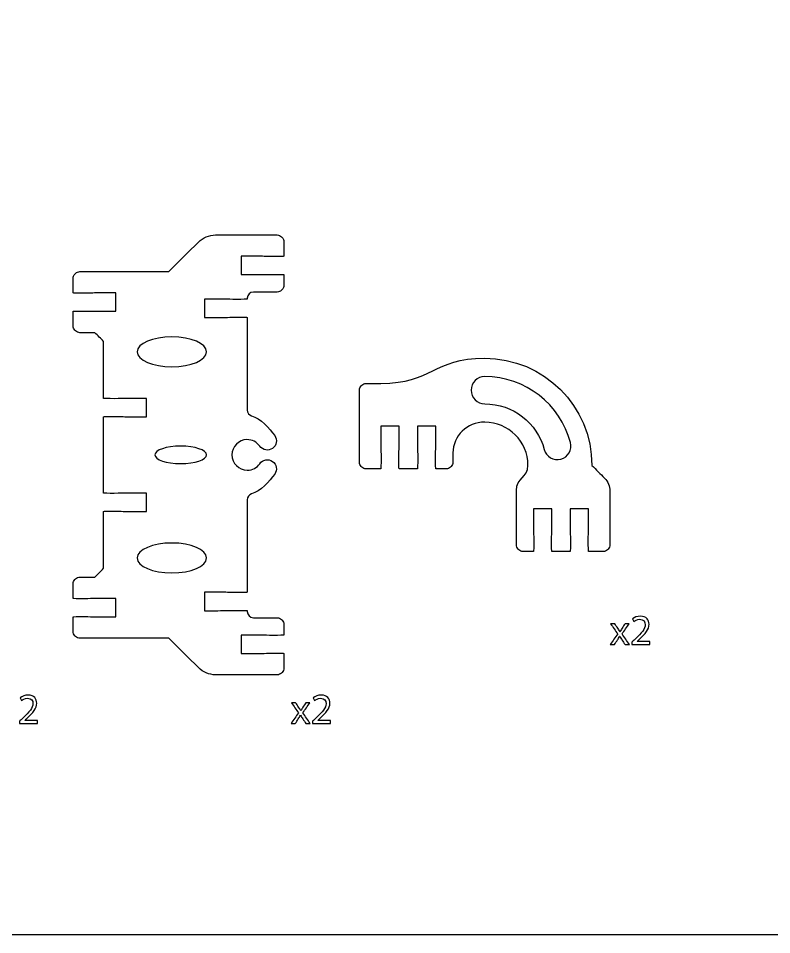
# Model space of a CAD drawing. Extents: x 0 to 600, y 0 to 300.
# Drawn here: x 120.4 to 243.6, y 0.1 to 150.1 of the extents above; entities that cross this region are included whole.
import ezdxf

# ---------------------------------------------------------------- set-up
doc = ezdxf.new("R2010")
doc.units = 0
doc.header["$MEASUREMENT"] = 0
doc.layers.add('DEFAULT', color=18, linetype='CONTINUOUS')

msp = doc.modelspace()

# ---------------------------------------------------------------- linework, layer by layer
at = {"layer": 'DEFAULT', "color": 18}
msp.add_lwpolyline([(600.1, 0.1), (0.1, 0.1), (0.1, 300.1), (600.1, 300.1)], close=True, dxfattribs=at)
at = {"layer": 'DEFAULT', "color": 1}
for points, knots in [([(149.82, 113.46), (148.21, 111.86), (146.6, 110.25), (145, 108.64), (140.14, 108.64), (135.29, 108.64), (130.43, 108.64), (130.17, 108.64), (129.91, 108.54), (129.72, 108.35), (129.69, 108.31), (129.65, 108.28), (129.62, 108.24), (129.43, 108.06), (129.32, 107.8), (129.32, 107.53), (129.32, 106.74), (129.32, 105.94), (129.32, 105.14), (129.32, 105.11), (130.11, 105.09), (131.07, 105.09), (132.04, 105.09), (132.49, 105.14), (132.82, 105.14), (133.99, 105.14), (135.16, 105.14), (136.32, 105.14), (136.32, 104.14), (136.32, 103.14), (136.32, 102.14), (135.16, 102.14), (133.99, 102.14), (132.82, 102.14), (132.49, 102.14), (132.04, 102.19), (131.07, 102.19), (130.11, 102.19), (129.32, 102.17), (129.32, 102.14), (129.32, 101.34), (129.32, 100.55), (129.32, 99.75), (129.32, 99.48), (129.43, 99.23), (129.62, 99.04), (129.65, 99.01), (129.69, 98.97), (129.72, 98.94), (129.91, 98.75), (130.17, 98.64), (130.43, 98.64), (131.25, 98.64), (132.06, 98.64), (132.87, 98.64), (133.36, 98.16), (133.84, 97.69), (134.32, 97.21), (134.32, 94.1), (134.32, 90.99), (134.32, 87.89), (134.32, 87.86), (135.1, 87.84), (136.06, 87.84), (137.03, 87.84), (137.48, 87.89), (137.81, 87.89), (138.98, 87.89), (140.15, 87.89), (141.31, 87.89), (141.31, 86.89), (141.31, 85.89), (141.31, 84.89), (140.15, 84.89), (138.98, 84.89), (137.81, 84.89), (137.48, 84.89), (137.03, 84.94), (136.06, 84.94), (135.1, 84.94), (134.32, 84.91), (134.32, 84.89), (134.32, 80.72), (134.32, 76.56), (134.32, 72.39), (134.32, 72.36), (135.1, 72.34), (136.06, 72.34), (137.03, 72.34), (137.48, 72.39), (137.81, 72.39), (138.98, 72.39), (140.15, 72.39), (141.31, 72.39), (141.31, 71.39), (141.31, 70.39), (141.31, 69.39), (140.15, 69.39), (138.98, 69.39), (137.81, 69.39), (137.48, 69.39), (137.03, 69.44), (136.06, 69.44), (135.1, 69.44), (134.32, 69.42), (134.32, 69.39), (134.32, 66.28), (134.32, 63.18), (134.32, 60.07), (133.84, 59.59), (133.36, 59.11), (132.87, 58.63), (132.06, 58.63), (131.25, 58.63), (130.43, 58.63), (130.17, 58.63), (129.91, 58.53), (129.72, 58.34), (129.69, 58.3), (129.65, 58.27), (129.62, 58.23), (129.43, 58.05), (129.32, 57.79), (129.32, 57.53), (129.32, 56.73), (129.32, 55.93), (129.32, 55.14), (129.32, 55.11), (130.11, 55.08), (131.07, 55.08), (132.04, 55.08), (132.49, 55.13), (132.82, 55.13), (133.99, 55.13), (135.16, 55.13), (136.32, 55.13), (136.32, 54.13), (136.32, 53.13), (136.32, 52.13), (135.16, 52.13), (133.99, 52.13), (132.82, 52.13), (132.49, 52.13), (132.04, 52.18), (131.07, 52.18), (130.11, 52.18), (129.32, 52.16), (129.32, 52.13), (129.32, 51.33), (129.32, 50.54), (129.32, 49.74), (129.32, 49.47), (129.43, 49.22), (129.62, 49.03), (129.65, 49), (129.69, 48.96), (129.72, 48.93), (129.91, 48.74), (130.17, 48.64), (130.43, 48.64), (135.29, 48.64), (140.14, 48.64), (145, 48.64), (146.6, 47.03), (148.21, 45.42), (149.82, 43.81), (150.57, 43.06), (151.58, 42.64), (152.64, 42.64), (156, 42.64), (159.36, 42.64), (162.72, 42.64), (162.98, 42.64), (163.23, 42.75), (163.42, 42.93), (163.46, 42.97), (163.49, 43), (163.53, 43.04), (163.72, 43.23), (163.82, 43.48), (163.82, 43.75), (163.82, 44.54), (163.82, 45.34), (163.82, 46.14), (163.82, 46.17), (163.04, 46.19), (162.07, 46.19), (161.1, 46.19), (160.66, 46.14), (160.32, 46.14), (159.15, 46.14), (157.99, 46.14), (156.82, 46.14), (156.82, 47.14), (156.82, 48.14), (156.82, 49.14), (157.99, 49.14), (159.15, 49.14), (160.32, 49.14), (160.66, 49.14), (161.1, 49.09), (162.07, 49.09), (163.04, 49.09), (163.82, 49.11), (163.82, 49.14), (163.82, 49.72), (163.82, 50.3), (163.82, 50.88), (163.82, 51.15), (163.72, 51.4), (163.53, 51.59), (163.49, 51.62), (163.46, 51.66), (163.42, 51.69), (163.23, 51.88), (162.98, 51.99), (162.72, 51.99), (161.42, 51.99), (160.12, 51.99), (158.82, 51.99), (158.27, 51.99), (157.82, 52.43), (157.82, 52.98), (157.82, 53.04), (157.82, 53.09), (157.82, 53.14), (157.82, 53.16), (157.04, 53.19), (156.07, 53.19), (155.1, 53.19), (154.66, 53.14), (154.32, 53.14), (153.15, 53.14), (151.99, 53.13), (150.82, 53.13), (150.82, 54.13), (150.82, 55.13), (150.82, 56.14), (151.99, 56.14), (153.15, 56.14), (154.32, 56.14), (154.66, 56.14), (155.1, 56.09), (156.07, 56.09), (157.04, 56.09), (157.82, 56.11), (157.82, 56.14), (157.82, 61.19), (157.82, 66.24), (157.82, 71.29), (157.82, 71.74), (158.11, 72.12), (158.53, 72.25), (159.96, 72.68), (161.47, 74.27), (162.32, 75.49), (162.8, 76.17), (162.64, 77.1), (161.95, 77.57), (161.28, 78.05), (160.34, 77.88), (159.87, 77.2), (159.42, 76.55), (158.67, 76.14), (157.82, 76.14), (156.43, 76.14), (155.32, 77.26), (155.32, 78.65), (155.33, 79.98), (156.43, 81.1), (157.76, 81.14), (158.63, 81.16), (159.4, 80.73), (159.87, 80.07), (160.35, 79.39), (161.28, 79.23), (161.95, 79.7), (162.64, 80.18), (162.8, 81.11), (162.32, 81.79), (161.47, 83.01), (159.96, 84.6), (158.53, 85.03), (158.11, 85.15), (157.82, 85.54), (157.82, 85.98), (157.82, 91.03), (157.82, 96.08), (157.82, 101.14), (157.82, 101.16), (157.04, 101.18), (156.07, 101.18), (155.1, 101.18), (154.66, 101.14), (154.32, 101.14), (153.15, 101.14), (151.99, 101.14), (150.82, 101.14), (150.82, 102.14), (150.82, 103.14), (150.82, 104.14), (151.99, 104.14), (153.15, 104.14), (154.32, 104.14), (154.66, 104.14), (155.1, 104.09), (156.07, 104.09), (157.04, 104.09), (157.82, 104.11), (157.82, 104.14), (157.82, 104.19), (157.82, 104.24), (157.82, 104.29), (157.82, 104.84), (158.27, 105.29), (158.82, 105.29), (160.12, 105.29), (161.42, 105.29), (162.72, 105.29), (162.98, 105.29), (163.23, 105.4), (163.42, 105.58), (163.46, 105.62), (163.49, 105.65), (163.53, 105.69), (163.72, 105.88), (163.82, 106.13), (163.82, 106.4), (163.82, 106.98), (163.82, 107.56), (163.82, 108.14), (163.82, 108.17), (163.04, 108.19), (162.07, 108.19), (161.1, 108.19), (160.66, 108.14), (160.32, 108.14), (159.15, 108.14), (157.99, 108.14), (156.82, 108.14), (156.82, 109.14), (156.82, 110.14), (156.82, 111.14), (157.99, 111.14), (159.15, 111.14), (160.32, 111.14), (160.66, 111.14), (161.1, 111.09), (162.07, 111.09), (163.04, 111.09), (163.82, 111.11), (163.82, 111.14), (163.82, 111.94), (163.82, 112.73), (163.82, 113.53), (163.82, 113.8), (163.72, 114.05), (163.53, 114.24), (163.49, 114.27), (163.46, 114.31), (163.42, 114.34), (163.23, 114.53), (162.98, 114.64), (162.72, 114.64), (159.36, 114.64), (156, 114.64), (152.64, 114.64), (151.58, 114.64), (150.57, 114.21), (149.82, 113.46)], [0, 0, 0, 0, 19.32523, 19.32523, 19.32523, 60.61523, 60.61523, 60.61523, 61.61523, 61.61523, 61.61523, 62.039494, 62.039494, 62.039494, 63.039494, 63.039494, 63.039494, 69.819494, 69.819494, 69.819494, 70.819494, 70.819494, 70.819494, 71.819494, 71.819494, 71.819494, 81.739494, 81.739494, 81.739494, 90.249494, 90.249494, 90.249494, 100.169494, 100.169494, 100.169494, 101.169494, 101.169494, 101.169494, 102.169494, 102.169494, 102.169494, 108.949494, 108.949494, 108.949494, 109.949494, 109.949494, 109.949494, 110.373758, 110.373758, 110.373758, 111.373758, 111.373758, 111.373758, 118.303758, 118.303758, 118.303758, 124.080824, 124.080824, 124.080824, 150.489824, 150.489824, 150.489824, 151.489824, 151.489824, 151.489824, 152.489824, 152.489824, 152.489824, 162.409824, 162.409824, 162.409824, 170.919824, 170.919824, 170.919824, 180.839824, 180.839824, 180.839824, 181.839824, 181.839824, 181.839824, 182.839824, 182.839824, 182.839824, 218.259824, 218.259824, 218.259824, 219.259824, 219.259824, 219.259824, 220.259824, 220.259824, 220.259824, 230.179824, 230.179824, 230.179824, 238.689824, 238.689824, 238.689824, 248.609824, 248.609824, 248.609824, 249.609824, 249.609824, 249.609824, 250.609824, 250.609824, 250.609824, 277.019824, 277.019824, 277.019824, 282.796891, 282.796891, 282.796891, 289.726891, 289.726891, 289.726891, 290.726891, 290.726891, 290.726891, 291.151155, 291.151155, 291.151155, 292.151155, 292.151155, 292.151155, 298.921155, 298.921155, 298.921155, 299.921155, 299.921155, 299.921155, 300.921155, 300.921155, 300.921155, 310.841155, 310.841155, 310.841155, 319.351155, 319.351155, 319.351155, 329.271155, 329.271155, 329.271155, 330.271155, 330.271155, 330.271155, 331.271155, 331.271155, 331.271155, 338.051155, 338.051155, 338.051155, 339.051155, 339.051155, 339.051155, 339.475419, 339.475419, 339.475419, 340.475419, 340.475419, 340.475419, 381.765419, 381.765419, 381.765419, 401.090649, 401.090649, 401.090649, 402.090649, 402.090649, 402.090649, 430.640649, 430.640649, 430.640649, 431.640649, 431.640649, 431.640649, 432.064913, 432.064913, 432.064913, 433.064913, 433.064913, 433.064913, 439.844913, 439.844913, 439.844913, 440.844913, 440.844913, 440.844913, 441.844913, 441.844913, 441.844913, 451.764913, 451.764913, 451.764913, 460.274913, 460.274913, 460.274913, 470.194913, 470.194913, 470.194913, 471.194913, 471.194913, 471.194913, 472.194913, 472.194913, 472.194913, 477.124913, 477.124913, 477.124913, 478.124913, 478.124913, 478.124913, 478.549177, 478.549177, 478.549177, 479.549177, 479.549177, 479.549177, 490.589177, 490.589177, 490.589177, 491.589177, 491.589177, 491.589177, 492.019177, 492.019177, 492.019177, 493.019177, 493.019177, 493.019177, 494.019177, 494.019177, 494.019177, 503.939182, 503.939182, 503.939182, 512.449182, 512.449182, 512.449182, 522.369187, 522.369187, 522.369187, 523.369187, 523.369187, 523.369187, 524.369187, 524.369187, 524.369187, 567.329187, 567.329187, 567.329187, 568.329187, 568.329187, 568.329187, 569.329187, 569.329187, 569.329187, 570.329187, 570.329187, 570.329187, 571.329187, 571.329187, 571.329187, 572.329187, 572.329187, 572.329187, 573.329187, 573.329187, 573.329187, 574.329187, 574.329187, 574.329187, 575.329187, 575.329187, 575.329187, 576.329187, 576.329187, 576.329187, 577.329187, 577.329187, 577.329187, 578.329187, 578.329187, 578.329187, 579.329187, 579.329187, 579.329187, 622.278187, 622.278187, 622.278187, 623.278187, 623.278187, 623.278187, 624.278187, 624.278187, 624.278187, 634.198192, 634.198192, 634.198192, 642.708192, 642.708192, 642.708192, 652.628197, 652.628197, 652.628197, 653.628197, 653.628197, 653.628197, 654.628197, 654.628197, 654.628197, 655.058197, 655.058197, 655.058197, 656.058197, 656.058197, 656.058197, 667.098197, 667.098197, 667.098197, 668.098197, 668.098197, 668.098197, 668.522461, 668.522461, 668.522461, 669.522461, 669.522461, 669.522461, 674.462461, 674.462461, 674.462461, 675.462461, 675.462461, 675.462461, 676.462461, 676.462461, 676.462461, 686.382461, 686.382461, 686.382461, 694.892461, 694.892461, 694.892461, 704.812461, 704.812461, 704.812461, 705.812461, 705.812461, 705.812461, 706.812461, 706.812461, 706.812461, 713.582461, 713.582461, 713.582461, 714.582461, 714.582461, 714.582461, 715.006725, 715.006725, 715.006725, 716.006725, 716.006725, 716.006725, 744.556725, 744.556725, 744.556725, 745.556725, 745.556725, 745.556725, 745.556725]), ([(151.16, 95.52), (151.16, 94.16), (148.62, 93.07), (145.49, 93.07), (142.36, 93.07), (139.82, 94.16), (139.82, 95.52), (139.82, 96.86), (142.36, 97.96), (145.49, 97.96), (148.62, 97.96), (151.16, 96.86), (151.16, 95.52)], [1, 1, 1, 1, 2, 2, 2, 3, 3, 3, 4, 4, 4, 5, 5, 5, 5]), ([(214.22, 76.92), (214.22, 86.61), (206.37, 94.46), (196.68, 94.46), (188.18, 94.46), (188.18, 90.34), (179.68, 90.34), (178.88, 90.34), (178.08, 90.34), (177.28, 90.34), (177.01, 90.34), (176.76, 90.23), (176.57, 90.04), (176.54, 90.01), (176.5, 89.97), (176.47, 89.94), (176.28, 89.75), (176.17, 89.5), (176.17, 89.23), (176.17, 85.3), (176.17, 81.37), (176.17, 77.44), (176.17, 77.18), (176.28, 76.92), (176.47, 76.74), (176.5, 76.7), (176.54, 76.67), (176.57, 76.63), (176.76, 76.44), (177.01, 76.34), (177.28, 76.34), (178.08, 76.34), (178.87, 76.34), (179.67, 76.34), (179.7, 76.35), (179.72, 77.13), (179.72, 78.09), (179.72, 79.05), (179.67, 79.5), (179.67, 79.83), (179.67, 81), (179.67, 82.17), (179.67, 83.33), (180.67, 83.33), (181.67, 83.33), (182.67, 83.33), (182.67, 82.17), (182.67, 81), (182.67, 79.84), (182.67, 79.5), (182.62, 79.05), (182.63, 78.09), (182.63, 77.12), (182.65, 76.34), (182.67, 76.34), (183.67, 76.34), (184.67, 76.34), (185.67, 76.34), (185.7, 76.35), (185.72, 77.12), (185.72, 78.09), (185.72, 79.06), (185.67, 79.5), (185.67, 79.84), (185.67, 81), (185.68, 82.17), (185.68, 83.34), (186.68, 83.34), (187.68, 83.34), (188.68, 83.34), (188.68, 82.17), (188.68, 81), (188.68, 79.84), (188.68, 79.5), (188.63, 79.06), (188.63, 78.09), (188.63, 77.12), (188.65, 76.34), (188.68, 76.34), (189.24, 76.34), (189.81, 76.34), (190.37, 76.34), (190.64, 76.34), (190.89, 76.44), (191.08, 76.63), (191.12, 76.66), (191.15, 76.7), (191.19, 76.73), (191.37, 76.92), (191.48, 77.18), (191.48, 77.44), (191.48, 77.95), (191.48, 78.46), (191.48, 78.96), (191.48, 81.75), (193.8, 84), (196.68, 84), (200.59, 84), (203.76, 80.83), (203.76, 76.92), (203.76, 74.87), (201.87, 74.87), (201.87, 72.82), (201.87, 69.85), (201.87, 66.89), (201.87, 63.93), (201.87, 63.66), (201.97, 63.41), (202.16, 63.22), (202.19, 63.18), (202.23, 63.15), (202.26, 63.11), (202.45, 62.93), (202.71, 62.82), (202.97, 62.82), (203.54, 62.82), (204.1, 62.82), (204.67, 62.82), (204.7, 62.83), (204.72, 63.61), (204.72, 64.57), (204.72, 65.54), (204.67, 65.99), (204.67, 66.32), (204.67, 67.49), (204.67, 68.66), (204.67, 69.82), (205.67, 69.82), (206.68, 69.82), (207.68, 69.82), (207.68, 68.65), (207.68, 67.49), (207.68, 66.32), (207.68, 65.98), (207.63, 65.54), (207.62, 64.57), (207.62, 63.6), (207.65, 62.82), (207.67, 62.82), (208.67, 62.82), (209.67, 62.82), (210.67, 62.82), (210.71, 62.83), (210.72, 63.61), (210.72, 64.57), (210.72, 65.54), (210.67, 65.98), (210.67, 66.32), (210.67, 67.49), (210.67, 68.65), (210.67, 69.82), (211.68, 69.82), (212.68, 69.82), (213.68, 69.82), (213.68, 68.65), (213.68, 67.49), (213.68, 66.32), (213.68, 65.98), (213.63, 65.54), (213.63, 64.57), (213.63, 63.61), (213.65, 62.82), (213.68, 62.82), (214.47, 62.82), (215.27, 62.82), (216.07, 62.82), (216.34, 62.82), (216.59, 62.93), (216.78, 63.12), (216.81, 63.15), (216.85, 63.19), (216.88, 63.22), (217.07, 63.41), (217.18, 63.66), (217.18, 63.93), (217.18, 66.86), (217.18, 69.79), (217.18, 72.71), (217.18, 73.51), (216.86, 74.27), (216.3, 74.84), (215.6, 75.53), (214.91, 76.22), (214.22, 76.92)], [8.342446, 8.342446, 8.342446, 8.342446, 9.342446, 9.342446, 9.342446, 10.342446, 10.342446, 10.342446, 17.138446, 17.138446, 17.138446, 18.138446, 18.138446, 18.138446, 18.56271, 18.56271, 18.56271, 19.56271, 19.56271, 19.56271, 52.97471, 52.97471, 52.97471, 53.97471, 53.97471, 53.97471, 54.398974, 54.398974, 54.398974, 55.398974, 55.398974, 55.398974, 62.184974, 62.184974, 62.184974, 63.184974, 63.184974, 63.184974, 64.184974, 64.184974, 64.184974, 74.104974, 74.104974, 74.104974, 82.614974, 82.614974, 82.614974, 92.524979, 92.524979, 92.524979, 93.524979, 93.524979, 93.524979, 94.524979, 94.524979, 94.524979, 103.024979, 103.024979, 103.024979, 104.024979, 104.024979, 104.024979, 105.024979, 105.024979, 105.024979, 114.944984, 114.944984, 114.944984, 123.454984, 123.454984, 123.454984, 133.374989, 133.374989, 133.374989, 134.374989, 134.374989, 134.374989, 135.374989, 135.374989, 135.374989, 140.190989, 140.190989, 140.190989, 141.190989, 141.190989, 141.190989, 141.615253, 141.615253, 141.615253, 142.615253, 142.615253, 142.615253, 146.931253, 146.931253, 146.931253, 147.931253, 147.931253, 147.931253, 148.931253, 148.931253, 148.931253, 149.931253, 149.931253, 149.931253, 175.137253, 175.137253, 175.137253, 176.137253, 176.137253, 176.137253, 176.561517, 176.561517, 176.561517, 177.561517, 177.561517, 177.561517, 182.377517, 182.377517, 182.377517, 183.377517, 183.377517, 183.377517, 184.377517, 184.377517, 184.377517, 194.307517, 194.307517, 194.307517, 202.817523, 202.817523, 202.817523, 212.737523, 212.737523, 212.737523, 213.737523, 213.737523, 213.737523, 214.737523, 214.737523, 214.737523, 223.247523, 223.247523, 223.247523, 224.247523, 224.247523, 224.247523, 225.247523, 225.247523, 225.247523, 235.167523, 235.167523, 235.167523, 243.677523, 243.677523, 243.677523, 253.597523, 253.597523, 253.597523, 254.597523, 254.597523, 254.597523, 255.597523, 255.597523, 255.597523, 262.383523, 262.383523, 262.383523, 263.383523, 263.383523, 263.383523, 263.807787, 263.807787, 263.807787, 264.807787, 264.807787, 264.807787, 289.710787, 289.710787, 289.710787, 290.710787, 290.710787, 290.710787, 299.053233, 299.053233, 299.053233, 299.053233]), ([(209.15, 77.95), (207.96, 77.63), (206.74, 78.34), (206.42, 79.53), (205.27, 83.83), (201.34, 87), (196.68, 87), (195.45, 87), (194.45, 88), (194.45, 89.23), (194.45, 90.46), (195.45, 91.46), (196.68, 91.46), (203.39, 91.46), (209.06, 86.88), (210.72, 80.68), (211.05, 79.49), (210.34, 78.27), (209.15, 77.95)], [1, 1, 1, 1, 2, 2, 2, 3, 3, 3, 4, 4, 4, 5, 5, 5, 6, 6, 6, 7, 7, 7, 7]), ([(151.16, 78.64), (151.16, 77.85), (149.26, 77.21), (146.93, 77.21), (144.59, 77.21), (142.7, 77.85), (142.7, 78.64), (142.7, 79.43), (144.59, 80.07), (146.93, 80.07), (149.26, 80.07), (151.16, 79.43), (151.16, 78.64)], [1, 1, 1, 1, 2, 2, 2, 3, 3, 3, 4, 4, 4, 5, 5, 5, 5]), ([(151.16, 61.76), (151.16, 60.41), (148.62, 59.32), (145.49, 59.32), (142.36, 59.32), (139.82, 60.41), (139.82, 61.76), (139.82, 63.11), (142.36, 64.21), (145.49, 64.21), (148.62, 64.21), (151.16, 63.11), (151.16, 61.76)], [1, 1, 1, 1, 2, 2, 2, 3, 3, 3, 4, 4, 4, 5, 5, 5, 5])]:
    msp.add_open_spline(points, degree=3, knots=knots, dxfattribs=at)
at = {"layer": 'DEFAULT', "color": 18}
for points, knots in [([(220.76, 47.58), (220.76, 47.7), (220.76, 47.83), (220.76, 47.96), (220.92, 48.12), (221.08, 48.27), (221.25, 48.43), (222.42, 49.55), (222.95, 50.14), (222.96, 50.83), (222.96, 51.3), (222.73, 51.73), (222.04, 51.73), (221.63, 51.73), (221.28, 51.52), (221.07, 51.34), (221.01, 51.48), (220.94, 51.63), (220.87, 51.78), (221.19, 52.04), (221.64, 52.24), (222.17, 52.24), (223.16, 52.24), (223.58, 51.57), (223.58, 50.91), (223.58, 50.06), (222.96, 49.38), (222, 48.45), (221.87, 48.33), (221.75, 48.22), (221.63, 48.11), (221.63, 48.1), (221.63, 48.1), (221.63, 48.09), (222.32, 48.09), (223, 48.09), (223.69, 48.09), (223.69, 47.92), (223.69, 47.75), (223.69, 47.58), (222.71, 47.58), (221.74, 47.58), (220.76, 47.58)], [8.302, 8.302, 8.302, 8.302, 9.382, 9.382, 9.382, 11.306235, 11.306235, 11.306235, 12.306235, 12.306235, 12.306235, 13.306235, 13.306235, 13.306235, 14.306235, 14.306235, 14.306235, 15.666823, 15.666823, 15.666823, 16.666823, 16.666823, 16.666823, 17.666823, 17.666823, 17.666823, 18.666823, 18.666823, 18.666823, 20.083581, 20.083581, 20.083581, 20.123581, 20.123581, 20.123581, 25.965581, 25.965581, 25.965581, 27.425581, 27.425581, 27.425581, 35.727581, 35.727581, 35.727581, 35.727581]), ([(217.98, 50.99), (218.14, 50.75), (218.31, 50.5), (218.47, 50.26), (218.59, 50.07), (218.7, 49.89), (218.81, 49.7), (218.82, 49.7), (218.83, 49.7), (218.83, 49.7), (218.95, 49.91), (219.06, 50.08), (219.17, 50.27), (219.33, 50.51), (219.49, 50.75), (219.65, 50.99), (219.88, 50.99), (220.1, 50.99), (220.32, 50.99), (219.94, 50.44), (219.55, 49.89), (219.16, 49.34), (219.56, 48.75), (219.96, 48.17), (220.36, 47.58), (220.12, 47.58), (219.89, 47.58), (219.65, 47.58), (219.49, 47.83), (219.32, 48.09), (219.15, 48.35), (219.02, 48.54), (218.91, 48.73), (218.78, 48.94), (218.78, 48.94), (218.78, 48.94), (218.77, 48.94), (218.66, 48.73), (218.54, 48.55), (218.41, 48.35), (218.25, 48.09), (218.08, 47.83), (217.92, 47.58), (217.69, 47.58), (217.46, 47.58), (217.23, 47.58), (217.64, 48.16), (218.04, 48.74), (218.45, 49.32), (218.06, 49.88), (217.67, 50.44), (217.29, 50.99), (217.52, 50.99), (217.75, 50.99), (217.98, 50.99)], [0, 0, 0, 0, 2.49671, 2.49671, 2.49671, 3.49671, 3.49671, 3.49671, 3.55771, 3.55771, 3.55771, 4.55771, 4.55771, 4.55771, 7.026151, 7.026151, 7.026151, 8.927151, 8.927151, 8.927151, 14.655009, 14.655009, 14.655009, 20.702323, 20.702323, 20.702323, 22.702323, 22.702323, 22.702323, 25.304853, 25.304853, 25.304853, 26.304853, 26.304853, 26.304853, 26.344853, 26.344853, 26.344853, 27.344853, 27.344853, 27.344853, 29.937064, 29.937064, 29.937064, 31.877064, 31.877064, 31.877064, 37.89844, 37.89844, 37.89844, 43.66264, 43.66264, 43.66264, 45.62264, 45.62264, 45.62264, 45.62264]), ([(120.55, 34.65), (120.55, 34.78), (120.55, 34.91), (120.55, 35.03), (120.72, 35.19), (120.88, 35.35), (121.04, 35.51), (122.21, 36.62), (122.74, 37.21), (122.75, 37.91), (122.75, 38.37), (122.52, 38.8), (121.84, 38.8), (121.42, 38.8), (121.08, 38.59), (120.86, 38.41), (120.8, 38.56), (120.73, 38.7), (120.67, 38.85), (120.98, 39.12), (121.44, 39.32), (121.97, 39.32), (122.95, 39.32), (123.37, 38.64), (123.37, 37.98), (123.37, 37.14), (122.76, 36.45), (121.79, 35.52), (121.67, 35.41), (121.54, 35.29), (121.42, 35.18), (121.42, 35.18), (121.42, 35.17), (121.42, 35.17), (122.11, 35.17), (122.8, 35.17), (123.48, 35.17), (123.48, 35), (123.48, 34.82), (123.48, 34.65), (122.51, 34.65), (121.53, 34.65), (120.55, 34.65)], [8.302, 8.302, 8.302, 8.302, 9.382, 9.382, 9.382, 11.306235, 11.306235, 11.306235, 12.306235, 12.306235, 12.306235, 13.306235, 13.306235, 13.306235, 14.306235, 14.306235, 14.306235, 15.666823, 15.666823, 15.666823, 16.666823, 16.666823, 16.666823, 17.666823, 17.666823, 17.666823, 18.666823, 18.666823, 18.666823, 20.083581, 20.083581, 20.083581, 20.123581, 20.123581, 20.123581, 25.965581, 25.965581, 25.965581, 27.425581, 27.425581, 27.425581, 35.727581, 35.727581, 35.727581, 35.727581]), ([(168.52, 34.65), (168.52, 34.78), (168.52, 34.91), (168.52, 35.03), (168.68, 35.19), (168.84, 35.35), (169.01, 35.51), (170.18, 36.62), (170.71, 37.21), (170.71, 37.91), (170.71, 38.37), (170.49, 38.8), (169.8, 38.8), (169.39, 38.8), (169.04, 38.59), (168.83, 38.41), (168.76, 38.56), (168.7, 38.7), (168.63, 38.85), (168.95, 39.12), (169.4, 39.32), (169.93, 39.32), (170.92, 39.32), (171.34, 38.64), (171.34, 37.98), (171.34, 37.14), (170.72, 36.45), (169.76, 35.52), (169.63, 35.41), (169.51, 35.29), (169.39, 35.18), (169.39, 35.18), (169.39, 35.17), (169.39, 35.17), (170.07, 35.17), (170.76, 35.17), (171.45, 35.17), (171.45, 35), (171.45, 34.82), (171.45, 34.65), (170.47, 34.65), (169.5, 34.65), (168.52, 34.65)], [8.302, 8.302, 8.302, 8.302, 9.382, 9.382, 9.382, 11.306235, 11.306235, 11.306235, 12.306235, 12.306235, 12.306235, 13.306235, 13.306235, 13.306235, 14.306235, 14.306235, 14.306235, 15.666823, 15.666823, 15.666823, 16.666823, 16.666823, 16.666823, 17.666823, 17.666823, 17.666823, 18.666823, 18.666823, 18.666823, 20.083581, 20.083581, 20.083581, 20.123581, 20.123581, 20.123581, 25.965581, 25.965581, 25.965581, 27.425581, 27.425581, 27.425581, 35.727581, 35.727581, 35.727581, 35.727581]), ([(165.74, 38.07), (165.9, 37.82), (166.07, 37.58), (166.23, 37.33), (166.35, 37.14), (166.46, 36.97), (166.57, 36.78), (166.58, 36.78), (166.59, 36.78), (166.59, 36.78), (166.71, 36.98), (166.82, 37.16), (166.93, 37.34), (167.09, 37.58), (167.25, 37.83), (167.41, 38.07), (167.64, 38.07), (167.86, 38.07), (168.08, 38.07), (167.7, 37.52), (167.31, 36.97), (166.92, 36.42), (167.32, 35.83), (167.72, 35.24), (168.12, 34.65), (167.88, 34.65), (167.65, 34.65), (167.41, 34.65), (167.25, 34.91), (167.08, 35.16), (166.91, 35.42), (166.78, 35.62), (166.66, 35.81), (166.54, 36.01), (166.54, 36.01), (166.54, 36.01), (166.53, 36.01), (166.42, 35.81), (166.3, 35.63), (166.17, 35.42), (166.01, 35.16), (165.84, 34.91), (165.68, 34.65), (165.45, 34.65), (165.22, 34.65), (164.99, 34.65), (165.4, 35.23), (165.8, 35.81), (166.21, 36.4), (165.82, 36.95), (165.43, 37.51), (165.05, 38.07), (165.28, 38.07), (165.51, 38.07), (165.74, 38.07)], [0, 0, 0, 0, 2.49671, 2.49671, 2.49671, 3.49671, 3.49671, 3.49671, 3.55771, 3.55771, 3.55771, 4.55771, 4.55771, 4.55771, 7.026151, 7.026151, 7.026151, 8.927151, 8.927151, 8.927151, 14.655009, 14.655009, 14.655009, 20.702323, 20.702323, 20.702323, 22.702323, 22.702323, 22.702323, 25.304853, 25.304853, 25.304853, 26.304853, 26.304853, 26.304853, 26.344853, 26.344853, 26.344853, 27.344853, 27.344853, 27.344853, 29.937064, 29.937064, 29.937064, 31.877064, 31.877064, 31.877064, 37.89844, 37.89844, 37.89844, 43.66264, 43.66264, 43.66264, 45.62264, 45.62264, 45.62264, 45.62264])]:
    msp.add_open_spline(points, degree=3, knots=knots, dxfattribs=at)

doc.saveas('drawing.dxf')
